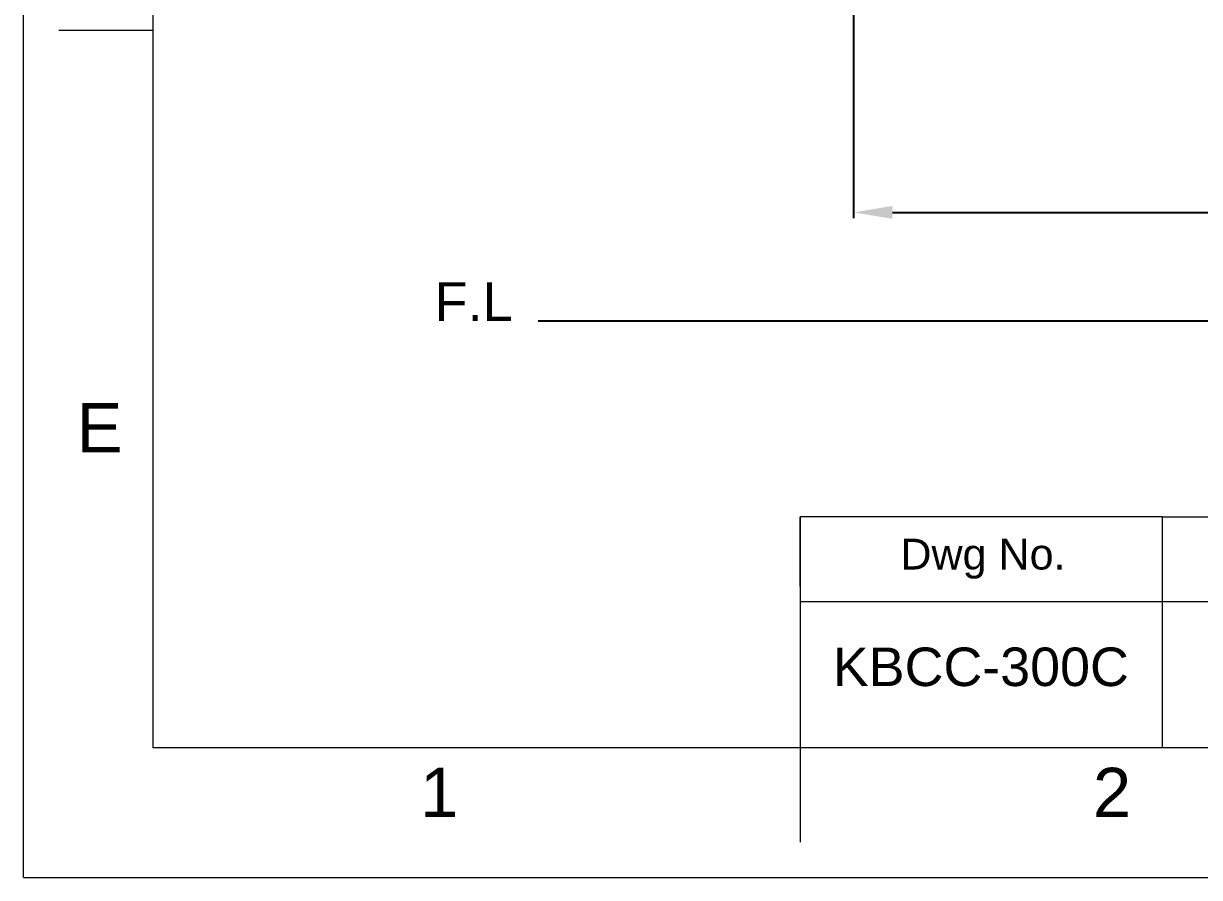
# Model space of a CAD drawing. Header units: millimetres. Extents: x -244938 to -244097, y -22577 to -21982.
# Drawn here: x -244938.2 to -244756.3, y -22576.8 to -22444.8 of the extents above; entities that cross this region are included whole.
import ezdxf
from ezdxf.enums import TextEntityAlignment as Align

# ---------------------------------------------------------------- set-up
doc = ezdxf.new("R2010")
doc.units = ezdxf.units.MM
doc.layers.add('FORM', color=7, linetype='Continuous', lineweight=13)
doc.layers.add('TEXT', color=2, linetype='Continuous')
doc.layers.add('벽', color=2, linetype='Continuous')
doc.styles.get("Standard").update_dxf_attribs({"font": 'arial.ttf'})
doc.dimstyles.new('겸용-샤워욕조용1', dxfattribs={"dimscale": 0.6, "dimtxt": 10, "dimasz": 10, "dimexe": 1.5, "dimexo": 1.5, "dimgap": 1, "dimtad": 0, "dimtih": 1, "dimtoh": 1, "dimdec": 1, "dimdsep": 46, "dimtxsty": 'Standard', "dimcen": 2.5, "dimclrd": 5, "dimclre": 5, "dimclrt": 5, "dimadec": 1, "dimazin": 2, "dimtfac": 1, "dimtdec": 1, "dimtmove": 0, "dimatfit": 3, "dimfxl": 1.25, "dimarcsym": 0})

# ---------------------------------------------------------------- blocks, each defined once
blk = doc.blocks.new('*D22')
at = {"color": 5, "lineweight": -2, "transparency": 16777216}
for p, q in [((-244809.79, -22305.81), (-244809.79, -22474.88)), ((-244619.79, -22305.95), (-244619.79, -22474.88)), ((-244803.79, -22473.98), (-244721.72, -22473.98)), ((-244625.79, -22473.98), (-244707.85, -22473.98))]:
    blk.add_line(p, q, dxfattribs=at)
at = {"color": 5, "transparency": 16777216}
for points in [[(-244803.79, -22472.98), (-244803.79, -22474.98), (-244809.79, -22473.98)], [(-244625.79, -22472.98), (-244625.79, -22474.98), (-244619.79, -22473.98)]]:
    blk.add_solid(points, dxfattribs=at)
at = {"layer": 'Defpoints', "color": 0, "transparency": 16777216}
for p in [(-244809.79, -22304.91), (-244619.79, -22305.05), (-244619.79, -22473.98)]:
    blk.add_point(p, dxfattribs=at)
at = {"color": 5, "transparency": 16777216, "insert": (-244714.79, -22473.98), "char_height": 6, "attachment_point": 5}
blk.add_mtext('190', dxfattribs=at)

msp = doc.modelspace()

# ---------------------------------------------------------------- linework, layer by layer
at = {"layer": 'FORM', "color": 7, "linetype": 'Continuous'}
for p, q in [((-244938.2, -22576.83), (-244938.2, -21982.12)), ((-244918.17, -22002.14), (-244918.17, -22556.8)), ((-244918.17, -22445.87), (-244932.73, -22445.87)), ((-244762.04, -22521.04), (-244818.05, -22521.04)), ((-244818.05, -22521.04), (-244818.05, -22556.8)), ((-244818.05, -22531.77), (-244818.05, -22521.04)), ((-244117.22, -22556.8), (-244918.17, -22556.8)), ((-244818.05, -22556.8), (-244818.05, -22571.35)), ((-244938.2, -22576.83), (-244097.2, -22576.83))]:
    msp.add_line(p, q, dxfattribs=at)
at = {"layer": 'FORM'}
for p, q in [((-244762.04, -22521.04), (-244117.22, -22521.04)), ((-244762.04, -22521.04), (-244762.04, -22556.8)), ((-244818.05, -22534.16), (-244260.25, -22534.16))]:
    msp.add_line(p, q, dxfattribs=at)
at = {"layer": '벽'}
msp.add_line((-244858.57, -22490.77), (-244193.86, -22490.77), dxfattribs=at)

# ---------------------------------------------------------------- texts
at = {"layer": 'FORM', "char_height": 7.63, "attachment_point": 5}
for s, width, insert in [('E', 10.0119, (-244926.44, -22507.28)), ('1', 50.0595, (-244873.89, -22563.68)), ('2', 50.0595, (-244769.81, -22563.68))]:
    msp.add_mtext_dynamic_manual_height_columns(s, width=width, gutter_width=12.51, heights=[0], dxfattribs=dict(at, insert=insert))
at = {"layer": 'TEXT', "attachment_point": 5}
for s, insert, char_height in [('Dwg No.', (-244789.78, -22527.54), 4.768), ('KBCC-300C', (-244790.11, -22544.29), 5.959)]:
    msp.add_mtext_dynamic_manual_height_columns(s, width=56.019, gutter_width=29.8, heights=[0], dxfattribs=dict(at, insert=insert, char_height=char_height))
at = {"layer": '벽'}
msp.add_text('F.L', height=6, dxfattribs=at).set_placement((-244868.57, -22487.77), align=Align.MIDDLE_CENTER)

# ---------------------------------------------------------------- dimensions: what is measured, and where the dimension line sits
at = {"color": 1}
dim = msp.add_linear_dim(base=(-244619.79, -22473.98), p1=(-244809.79, -22304.91), p2=(-244619.79, -22305.05), dimstyle='겸용-샤워욕조용1', dxfattribs=at)
dim.commit()
dim.dimension.update_dxf_attribs({"geometry": '*D22', "text_midpoint": (-244714.79, -22473.98)})

doc.saveas('drawing.dxf')
